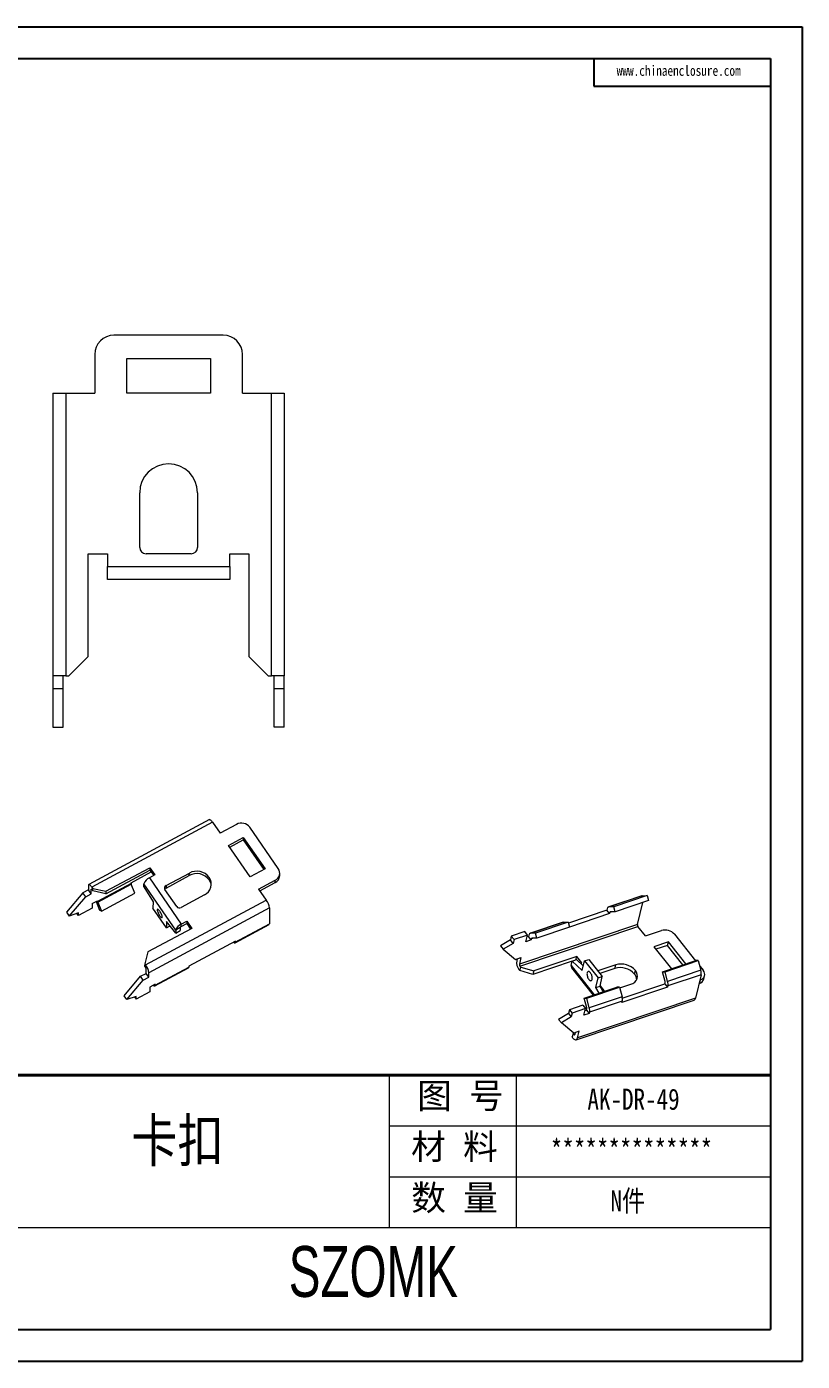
# Model space of a CAD drawing. Header units: inches. Extents: x 162 to 2102, y 1089 to 1379.
# Drawn here: x 1676 to 1736.4, y 1088.5 to 1192.3 of the extents above; entities that cross this region are included whole.
import ezdxf

# ---------------------------------------------------------------- set-up
doc = ezdxf.new("R2010")
doc.units = ezdxf.units.IN
doc.layers.add('文字', color=81, linetype='Continuous')
doc.layers.add('粗实线', color=7, linetype='Continuous', lineweight=30)
doc.layers.add('细实线', color=3, linetype='Continuous', lineweight=9)
doc.styles.get("Standard").update_dxf_attribs({"font": 'txt', "bigfont": 'gbcbig.shx'})
doc.styles.add('宋体', font='', dxfattribs={"width": 0.8, "height": 3.5})
doc.styles.add('长仿宋', font='', dxfattribs={"width": 0.7, "height": 4})
doc.styles.get('宋体').set_extended_font_data('SimSun')
doc.styles.get('长仿宋').set_extended_font_data('SimSun')

msp = doc.modelspace()

# ---------------------------------------------------------------- linework, layer by layer
for p, q in [((1589.523, 1192.336), (1736.36, 1192.336)), ((1736.36, 1192.336), (1736.36, 1088.511)), ((1593.323, 1189.864), (1733.888, 1189.864)), ((1720.155, 1189.864), (1720.155, 1187.718)), ((1733.888, 1189.864), (1733.888, 1090.983)), ((1720.155, 1187.718), (1733.888, 1187.718)), ((1593.323, 1090.983), (1733.888, 1090.983)), ((1589.523, 1088.511), (1736.36, 1088.511))]:
    msp.add_line(p, q)
at = {"color": 7, "linetype": 'Continuous', "lineweight": 15}
for p, q in [((1691.319, 1168.332), (1682.819, 1168.332)), ((1681.319, 1166.832), (1681.319, 1163.832)), ((1683.819, 1163.832), (1683.819, 1166.532)), ((1683.819, 1166.532), (1690.319, 1166.532)), ((1690.319, 1166.532), (1690.319, 1163.832)), ((1692.819, 1163.832), (1692.819, 1166.832)), ((1678.069, 1163.832), (1678.069, 1141.832)), ((1678.069, 1163.832), (1679.069, 1163.832)), ((1679.069, 1163.832), (1679.069, 1141.832)), ((1679.069, 1163.832), (1681.319, 1163.832)), ((1690.319, 1163.832), (1683.819, 1163.832)), ((1692.819, 1163.832), (1695.069, 1163.832)), ((1695.069, 1141.832), (1695.069, 1163.832)), ((1695.069, 1163.832), (1696.069, 1163.832)), ((1696.069, 1163.832), (1696.069, 1141.832)), ((1684.819, 1151.832), (1684.819, 1156.082)), ((1689.319, 1156.082), (1689.319, 1151.832)), ((1680.819, 1151.332), (1682.319, 1151.332)), ((1680.819, 1143.332), (1680.819, 1151.332)), ((1682.319, 1151.332), (1682.319, 1150.332)), ((1688.819, 1151.332), (1685.319, 1151.332)), ((1691.819, 1151.332), (1693.319, 1151.332)), ((1691.819, 1150.332), (1691.819, 1151.332)), ((1693.319, 1151.332), (1693.319, 1143.332)), ((1682.319, 1150.332), (1691.819, 1150.332)), ((1682.319, 1149.332), (1682.319, 1150.332)), ((1691.819, 1150.332), (1691.819, 1149.332)), ((1691.819, 1149.332), (1682.319, 1149.332)), ((1679.319, 1141.832), (1680.819, 1143.332)), ((1693.319, 1143.332), (1694.819, 1141.832)), ((1679.069, 1141.832), (1678.069, 1141.832)), ((1678.069, 1141.832), (1678.069, 1140.832)), ((1678.869, 1140.832), (1678.869, 1141.832)), ((1679.069, 1141.832), (1679.319, 1141.832)), ((1694.819, 1141.832), (1695.069, 1141.832)), ((1696.069, 1141.832), (1695.069, 1141.832)), ((1695.269, 1140.832), (1695.269, 1141.832)), ((1696.069, 1140.832), (1696.069, 1141.832)), ((1678.869, 1140.832), (1678.069, 1140.832)), ((1678.069, 1140.832), (1678.069, 1137.832)), ((1678.869, 1137.832), (1678.869, 1140.832)), ((1696.069, 1140.832), (1695.269, 1140.832)), ((1695.269, 1137.832), (1695.269, 1140.832)), ((1696.069, 1137.832), (1696.069, 1140.832)), ((1678.069, 1137.832), (1678.869, 1137.832)), ((1696.069, 1137.832), (1695.269, 1137.832)), ((1690.248, 1130.648), (1680.862, 1125.601)), ((1690.488, 1130.441), (1681.101, 1125.395)), ((1690.488, 1130.441), (1691.074, 1129.591)), ((1692.354, 1130.279), (1691.074, 1129.591)), ((1695.601, 1126.845), (1693.385, 1130.057)), ((1691.726, 1128.647), (1692.878, 1129.266)), ((1693.42, 1126.191), (1691.726, 1128.647)), ((1691.819, 1128.511), (1692.876, 1129.079)), ((1692.878, 1129.266), (1692.876, 1129.079)), ((1692.876, 1129.079), (1694.477, 1126.759)), ((1692.878, 1129.266), (1694.572, 1126.81)), ((1682.195, 1124.89), (1685.609, 1126.726)), ((1682.197, 1125.077), (1685.611, 1126.913)), ((1684.148, 1125.742), (1685.708, 1126.581)), ((1685.611, 1126.913), (1685.609, 1126.726)), ((1685.609, 1126.726), (1685.906, 1126.294)), ((1685.611, 1126.913), (1686.002, 1126.346)), ((1694.572, 1126.81), (1693.42, 1126.191)), ((1680.838, 1125.539), (1680.834, 1125.188)), ((1684.147, 1125.676), (1681.544, 1124.276)), ((1681.559, 1124.221), (1684.162, 1125.62)), ((1684.147, 1125.676), (1684.148, 1125.742)), ((1684.451, 1124.935), (1684.162, 1125.62)), ((1685.143, 1125.42), (1685.146, 1125.653)), ((1687.622, 1122.064), (1685.146, 1125.653)), ((1686.002, 1126.346), (1685.575, 1126.116)), ((1685.575, 1126.116), (1688.052, 1122.527)), ((1686.865, 1125.329), (1688.678, 1126.304)), ((1686.867, 1125.516), (1686.865, 1125.329)), ((1686.867, 1125.516), (1688.68, 1126.491)), ((1688.678, 1126.304), (1688.68, 1126.491)), ((1690.227, 1126.157), (1690.224, 1125.97)), ((1694.072, 1125.246), (1695.352, 1125.934)), ((1694.166, 1125.11), (1695.35, 1125.747)), ((1695.35, 1125.747), (1695.352, 1125.934)), ((1695.709, 1126.305), (1695.711, 1126.492)), ((1680.407, 1124.959), (1679.118, 1123.453)), ((1679.326, 1123.15), (1680.616, 1124.656)), ((1680.834, 1125.188), (1680.407, 1124.959)), ((1680.616, 1124.656), (1680.407, 1124.959)), ((1680.616, 1124.656), (1681.042, 1124.886)), ((1681.042, 1124.886), (1680.834, 1125.188)), ((1681.042, 1124.886), (1681.046, 1125.236)), ((1681.046, 1125.236), (1681.064, 1125.246)), ((1681.099, 1125.208), (1681.164, 1125.113)), ((1681.101, 1125.395), (1681.166, 1125.3)), ((1681.164, 1125.113), (1681.166, 1125.3)), ((1682.195, 1124.89), (1681.164, 1125.113)), ((1681.166, 1125.3), (1682.197, 1125.077)), ((1681.848, 1123.535), (1684.451, 1124.935)), ((1682.197, 1125.077), (1682.195, 1124.89)), ((1685.143, 1125.42), (1685.858, 1124.249)), ((1687.696, 1123.89), (1686.784, 1125.212)), ((1689.853, 1124.791), (1688.04, 1123.816)), ((1694.072, 1125.246), (1694.659, 1124.396)), ((1723.866, 1124.718), (1721.28, 1123.848)), ((1723.899, 1124.723), (1721.312, 1123.854)), ((1724.287, 1124.738), (1721.7, 1123.868)), ((1723.899, 1124.723), (1724.287, 1124.738)), ((1724.287, 1124.738), (1724.389, 1124.354)), ((1679.118, 1123.453), (1679.326, 1123.15)), ((1680.05, 1123.392), (1679.326, 1123.15)), ((1681.114, 1123.763), (1680.048, 1123.19)), ((1680.048, 1123.19), (1680.05, 1123.392)), ((1681.118, 1124.114), (1681.114, 1123.763)), ((1681.118, 1124.114), (1681.545, 1124.343)), ((1681.421, 1124.277), (1681.7, 1123.617)), ((1681.545, 1124.343), (1681.544, 1124.276)), ((1681.559, 1124.221), (1681.848, 1123.535)), ((1681.848, 1123.535), (1681.7, 1123.617)), ((1685.272, 1119.349), (1694.659, 1124.396)), ((1694.917, 1123.784), (1685.53, 1118.738)), ((1685.858, 1124.249), (1685.853, 1123.75)), ((1686.896, 1122.238), (1685.853, 1123.75)), ((1694.917, 1123.784), (1694.903, 1122.549)), ((1721.153, 1123.608), (1718.172, 1122.606)), ((1721.176, 1123.707), (1721.153, 1123.608)), ((1721.363, 1123.342), (1721.153, 1123.608)), ((1721.7, 1123.868), (1721.312, 1123.854)), ((1721.386, 1123.44), (1721.363, 1123.342)), ((1721.386, 1123.44), (1721.481, 1123.472)), ((1721.802, 1123.484), (1721.414, 1123.47)), ((1721.802, 1123.484), (1721.7, 1123.868)), ((1724.389, 1124.354), (1721.802, 1123.484)), ((1723.532, 1122.483), (1723.948, 1124.206)), ((1680.048, 1123.19), (1679.935, 1123.353)), ((1686.901, 1122.737), (1686.896, 1122.238)), ((1686.896, 1122.238), (1687.177, 1122.389)), ((1687.62, 1121.83), (1686.901, 1122.737)), ((1688.05, 1122.34), (1688.476, 1122.569)), ((1688.05, 1122.34), (1688.052, 1122.527)), ((1688.052, 1122.527), (1688.478, 1122.756)), ((1688.478, 1122.756), (1688.476, 1122.569)), ((1688.476, 1122.569), (1688.774, 1122.138)), ((1688.478, 1122.756), (1688.869, 1122.19)), ((1692.233, 1121.064), (1694.879, 1122.486)), ((1692.257, 1121.127), (1694.903, 1122.549)), ((1723.532, 1122.483), (1714.353, 1119.397)), ((1714.389, 1119.261), (1723.568, 1122.347)), ((1717.733, 1122.655), (1715.188, 1121.8)), ((1717.766, 1122.661), (1715.221, 1121.806)), ((1718.154, 1122.676), (1715.609, 1121.82)), ((1717.766, 1122.661), (1718.154, 1122.676)), ((1718.154, 1122.676), (1718.255, 1122.292)), ((1721.363, 1123.342), (1718.254, 1122.297)), ((1724.158, 1121.598), (1723.568, 1122.347)), ((1688.869, 1122.19), (1685.456, 1120.354)), ((1687.622, 1122.064), (1687.62, 1121.83)), ((1687.62, 1121.83), (1687.961, 1122.014)), ((1687.964, 1122.247), (1687.622, 1122.064)), ((1687.964, 1122.247), (1687.961, 1122.014)), ((1713.726, 1121.587), (1713.654, 1121.288)), ((1714.769, 1121.938), (1713.726, 1121.587)), ((1713.936, 1121.321), (1713.726, 1121.587)), ((1713.936, 1121.321), (1713.864, 1121.022)), ((1714.979, 1121.672), (1713.936, 1121.321)), ((1714.979, 1121.672), (1714.769, 1121.938)), ((1714.854, 1121.153), (1714.979, 1121.672)), ((1715.061, 1121.56), (1714.942, 1121.52)), ((1715.085, 1121.659), (1715.061, 1121.56)), ((1715.271, 1121.294), (1715.061, 1121.56)), ((1715.609, 1121.82), (1715.221, 1121.806)), ((1715.295, 1121.392), (1715.271, 1121.294)), ((1715.295, 1121.392), (1715.39, 1121.424)), ((1715.71, 1121.436), (1715.322, 1121.422)), ((1715.71, 1121.436), (1715.609, 1121.82)), ((1718.255, 1122.292), (1715.71, 1121.436)), ((1724.158, 1121.598), (1725.41, 1122.019)), ((1726.43, 1121.73), (1728.053, 1119.673)), ((1685.456, 1120.354), (1685.207, 1119.444)), ((1692.258, 1121.194), (1688.632, 1119.244)), ((1692.106, 1121.112), (1692.179, 1121.072)), ((1692.257, 1121.127), (1692.258, 1121.194)), ((1713.654, 1121.288), (1712.892, 1120.83)), ((1712.892, 1120.83), (1713.102, 1120.564)), ((1713.864, 1121.022), (1713.102, 1120.564)), ((1713.102, 1120.564), (1714.061, 1119.775)), ((1713.864, 1121.022), (1713.654, 1121.288)), ((1715.271, 1121.294), (1714.854, 1121.153)), ((1725.941, 1121.145), (1724.815, 1120.766)), ((1724.815, 1120.766), (1726.175, 1119.042)), ((1725.875, 1120.868), (1724.973, 1120.565)), ((1725.875, 1120.868), (1725.941, 1121.145)), ((1727.076, 1119.345), (1725.875, 1120.868)), ((1727.302, 1119.42), (1725.941, 1121.145)), ((1685.207, 1119.444), (1685.205, 1119.257)), ((1685.205, 1119.257), (1685.27, 1119.162)), ((1685.207, 1119.444), (1685.272, 1119.349)), ((1688.632, 1119.244), (1688.631, 1119.177)), ((1714.061, 1119.775), (1714.478, 1119.915)), ((1714.179, 1119.815), (1714.143, 1119.663)), ((1714.478, 1119.915), (1714.353, 1119.397)), ((1714.454, 1119.178), (1714.389, 1119.261)), ((1718.471, 1119.642), (1715.407, 1118.612)), ((1718.812, 1120.011), (1715.474, 1118.889)), ((1718.388, 1119.3), (1718.471, 1119.646)), ((1718.388, 1119.3), (1720.182, 1117.027)), ((1718.471, 1119.646), (1718.805, 1119.758)), ((1718.471, 1119.646), (1719.241, 1118.926)), ((1718.746, 1119.738), (1718.812, 1120.011)), ((1718.805, 1119.758), (1719.324, 1119.272)), ((1719.206, 1119.512), (1718.812, 1120.011)), ((1719.105, 1119.478), (1719.206, 1119.512)), ((1719.241, 1118.926), (1719.419, 1119.664)), ((1719.419, 1119.664), (1719.753, 1119.776)), ((1719.419, 1119.664), (1720.469, 1118.333)), ((1719.753, 1119.776), (1720.803, 1118.445)), ((1721.844, 1119.346), (1720.46, 1118.88)), ((1721.777, 1119.069), (1721.844, 1119.346)), ((1725.488, 1118.811), (1728.075, 1119.681)), ((1725.684, 1118.818), (1728.271, 1119.688)), ((1728.271, 1119.688), (1728.075, 1119.681)), ((1728.271, 1119.688), (1728.472, 1118.927)), ((1728.387, 1119.249), (1728.662, 1118.901)), ((1683.602, 1116.954), (1684.891, 1118.46)), ((1684.891, 1118.46), (1685.318, 1118.689)), ((1685.1, 1118.158), (1684.891, 1118.46)), ((1685.1, 1118.158), (1685.526, 1118.387)), ((1685.318, 1118.689), (1685.322, 1119.04)), ((1685.526, 1118.387), (1685.318, 1118.689)), ((1685.526, 1118.387), (1685.53, 1118.738)), ((1686.004, 1117.715), (1688.607, 1119.114)), ((1686.028, 1117.778), (1688.631, 1119.177)), ((1714.388, 1118.901), (1714.322, 1118.984)), ((1714.388, 1118.901), (1714.454, 1119.178)), ((1715.407, 1118.612), (1714.388, 1118.901)), ((1714.454, 1119.178), (1715.474, 1118.889)), ((1715.474, 1118.889), (1715.407, 1118.612)), ((1718.413, 1119.131), (1720.096, 1116.998)), ((1720.291, 1117.595), (1720.469, 1118.333)), ((1720.469, 1118.333), (1720.803, 1118.445)), ((1721.777, 1119.069), (1720.618, 1118.68)), ((1720.625, 1117.707), (1720.803, 1118.445)), ((1723.307, 1118.636), (1723.374, 1118.913)), ((1725.488, 1118.811), (1725.684, 1118.818)), ((1725.689, 1118.05), (1725.488, 1118.811)), ((1725.885, 1118.057), (1725.684, 1118.818)), ((1728.472, 1118.927), (1725.885, 1118.057)), ((1728.49, 1118.585), (1725.903, 1117.715)), ((1728.49, 1118.585), (1728.048, 1116.758)), ((1728.363, 1117.915), (1728.43, 1118.191)), ((1728.43, 1118.191), (1728.391, 1118.178)), ((1728.698, 1118.238), (1728.765, 1118.514)), ((1683.81, 1116.652), (1685.1, 1118.158)), ((1685.598, 1117.264), (1684.532, 1116.691)), ((1685.602, 1117.615), (1685.598, 1117.264)), ((1686.029, 1117.844), (1685.602, 1117.615)), ((1685.877, 1117.763), (1685.95, 1117.723)), ((1686.028, 1117.778), (1686.029, 1117.844)), ((1719.397, 1116.763), (1721.942, 1117.618)), ((1719.593, 1116.77), (1722.138, 1117.626)), ((1720.291, 1117.595), (1720.625, 1117.707)), ((1720.559, 1117.154), (1720.291, 1117.595)), ((1720.893, 1117.266), (1720.625, 1117.707)), ((1720.626, 1117.711), (1720.912, 1117.348)), ((1722.138, 1117.626), (1721.942, 1117.618)), ((1722.138, 1117.626), (1722.339, 1116.865)), ((1722.156, 1117.556), (1723.026, 1117.848)), ((1725.879, 1117.616), (1722.333, 1116.424)), ((1722.359, 1116.77), (1725.669, 1117.883)), ((1725.669, 1117.883), (1725.693, 1117.982)), ((1725.669, 1117.883), (1725.879, 1117.616)), ((1725.903, 1117.715), (1725.879, 1117.616)), ((1728.363, 1117.915), (1728.325, 1117.902)), ((1683.81, 1116.652), (1683.602, 1116.954)), ((1684.534, 1116.893), (1683.81, 1116.652)), ((1684.419, 1116.855), (1684.532, 1116.691)), ((1684.532, 1116.691), (1684.534, 1116.893)), ((1719.286, 1116.213), (1718.242, 1115.862)), ((1718.766, 1113.53), (1727.945, 1116.617)), ((1728.048, 1116.758), (1718.869, 1113.671)), ((1719.286, 1116.213), (1719.496, 1115.947)), ((1719.397, 1116.763), (1719.593, 1116.77)), ((1719.598, 1116.002), (1719.397, 1116.763)), ((1719.794, 1116.009), (1719.593, 1116.77)), ((1722.339, 1116.865), (1719.794, 1116.009)), ((1722.356, 1116.523), (1719.811, 1115.667)), ((1722.333, 1116.424), (1722.356, 1116.523)), ((1718.17, 1115.563), (1717.408, 1115.105)), ((1717.618, 1114.839), (1717.408, 1115.105)), ((1718.38, 1115.297), (1717.618, 1114.839)), ((1718.242, 1115.862), (1718.17, 1115.563)), ((1718.17, 1115.563), (1718.38, 1115.297)), ((1718.242, 1115.862), (1718.453, 1115.596)), ((1718.453, 1115.596), (1718.38, 1115.297)), ((1719.496, 1115.947), (1718.453, 1115.596)), ((1719.37, 1115.428), (1719.496, 1115.947)), ((1719.788, 1115.568), (1719.37, 1115.428)), ((1719.459, 1115.795), (1719.577, 1115.835)), ((1719.577, 1115.835), (1719.601, 1115.933)), ((1719.577, 1115.835), (1719.788, 1115.568)), ((1719.811, 1115.667), (1719.788, 1115.568)), ((1718.577, 1114.05), (1717.618, 1114.839)), ((1718.544, 1114.077), (1718.524, 1114.018)), ((1718.995, 1114.19), (1718.577, 1114.05)), ((1718.696, 1114.09), (1718.659, 1113.938)), ((1718.869, 1113.671), (1718.995, 1114.19)), ((1718.524, 1114.018), (1718.458, 1113.742)), ((1718.523, 1113.659), (1718.458, 1113.742)), ((1718.59, 1113.935), (1718.524, 1114.018)), ((1718.665, 1113.96), (1718.59, 1113.935))]:
    msp.add_line(p, q, dxfattribs=at)
at = {"color": 7, "linetype": 'Continuous', "lineweight": 15, "flags": 128}
for points in [[(1690.248, 1130.648), (1690.261, 1130.652), (1690.287, 1130.647), (1690.319, 1130.629), (1690.357, 1130.599), (1690.398, 1130.556), (1690.442, 1130.503), (1690.488, 1130.441)], [(1681.101, 1125.395), (1681.056, 1125.457), (1681.012, 1125.51), (1680.971, 1125.552), (1680.933, 1125.583), (1680.901, 1125.6), (1680.874, 1125.605), (1680.855, 1125.596), (1680.842, 1125.573), (1680.838, 1125.539)], [(1681.099, 1125.208), (1681.089, 1125.221), (1681.079, 1125.233), (1681.07, 1125.242), (1681.062, 1125.247), (1681.056, 1125.25), (1681.051, 1125.249), (1681.048, 1125.244), (1681.046, 1125.236)], [(1723.866, 1124.718), (1723.876, 1124.72), (1723.899, 1124.723)], [(1686.38, 1123.52), (1686.344, 1123.569), (1686.309, 1123.61), (1686.277, 1123.643), (1686.248, 1123.665), (1686.223, 1123.676), (1686.204, 1123.676), (1686.191, 1123.665), (1686.184, 1123.643), (1686.183, 1123.61), (1686.19, 1123.569), (1686.202, 1123.52), (1686.221, 1123.465), (1686.245, 1123.406), (1686.274, 1123.345), (1686.306, 1123.283), (1686.34, 1123.224), (1686.376, 1123.169), (1686.412, 1123.12), (1686.447, 1123.079), (1686.479, 1123.046), (1686.508, 1123.024), (1686.533, 1123.013), (1686.552, 1123.013), (1686.566, 1123.024), (1686.573, 1123.046), (1686.573, 1123.078), (1686.567, 1123.12), (1686.554, 1123.169), (1686.535, 1123.224), (1686.511, 1123.283), (1686.483, 1123.344), (1686.451, 1123.406), (1686.416, 1123.465), (1686.38, 1123.52)], [(1717.733, 1122.655), (1717.743, 1122.658), (1717.766, 1122.661)], [(1692.179, 1121.072), (1692.196, 1121.064), (1692.212, 1121.061), (1692.225, 1121.061), (1692.236, 1121.066), (1692.245, 1121.075), (1692.252, 1121.088), (1692.256, 1121.106), (1692.257, 1121.127)], [(1719.756, 1118.221), (1719.794, 1118.179), (1719.832, 1118.148), (1719.869, 1118.128), (1719.905, 1118.12), (1719.938, 1118.124), (1719.967, 1118.141), (1719.991, 1118.169), (1720.009, 1118.207), (1720.021, 1118.255), (1720.026, 1118.311), (1720.023, 1118.372), (1720.014, 1118.437), (1719.998, 1118.503), (1719.976, 1118.569), (1719.949, 1118.631), (1719.917, 1118.689), (1719.882, 1118.739), (1719.844, 1118.781), (1719.806, 1118.812), (1719.769, 1118.832), (1719.733, 1118.84), (1719.7, 1118.835), (1719.671, 1118.819), (1719.647, 1118.791), (1719.629, 1118.752), (1719.617, 1118.705), (1719.612, 1118.649), (1719.615, 1118.588), (1719.624, 1118.523), (1719.64, 1118.456), (1719.662, 1118.391), (1719.689, 1118.328), (1719.721, 1118.271), (1719.756, 1118.221)], [(1685.95, 1117.723), (1685.967, 1117.715), (1685.983, 1117.711), (1685.996, 1117.712), (1686.007, 1117.717), (1686.016, 1117.726), (1686.023, 1117.739), (1686.027, 1117.756), (1686.028, 1117.778)], [(1720.974, 1117.293), (1720.942, 1117.317), (1720.912, 1117.348)], [(1718.523, 1113.659), (1718.57, 1113.606), (1718.618, 1113.566), (1718.666, 1113.538), (1718.712, 1113.525), (1718.754, 1113.527), (1718.792, 1113.543), (1718.825, 1113.573), (1718.851, 1113.616), (1718.869, 1113.671)], [(1718.59, 1113.935), (1718.601, 1113.923), (1718.611, 1113.915), (1718.622, 1113.91), (1718.632, 1113.908), (1718.641, 1113.911), (1718.649, 1113.916), (1718.655, 1113.925), (1718.659, 1113.938)]]:
    msp.add_lwpolyline(points, dxfattribs=at)
at = {"color": 7, "linetype": 'Continuous', "lineweight": 15}
for centre, radius, start, end in [((1682.819, 1166.832), 1.5, 90, 180), ((1691.319, 1166.832), 1.5, 0, 90), ((1687.069, 1156.082), 2.25, 90, 180), ((1687.069, 1156.082), 2.25, 0, 90), ((1685.319, 1151.832), 0.5, 180, 270), ((1688.819, 1151.832), 0.5, 270, 0), ((1692.741, 1129.572), 0.806, 36.97049, 118.65707), ((1689.261, 1125.431), 1.208, 36.91161, 118.71594), ((1695.086, 1126.496), 0.622, 295.35931, 34.06892), ((1684.305, 1125.689), 0.158, 184.71001, 205.49442), ((1685.876, 1125.406), 0.771, 113.00002, 161.33461), ((1686.956, 1125.329), 0.207, 115.35931, 214.06892), ((1689.258, 1125.244), 1.208, 36.91161, 118.71594), ((1689.452, 1125.634), 0.934, 295.43837, 33.98986), ((1689.471, 1125.444), 0.919, 5.65692, 34.93256), ((1695.06, 1126.328), 0.649, 296.52903, 357.98617), ((1686.973, 1125.123), 0.232, 117.68767, 150.93395), ((1681.702, 1124.289), 0.158, 184.71001, 205.49442), ((1687.911, 1124.052), 0.269, 216.97049, 298.65707), ((1693.576, 1123.579), 1.356, 8.71317, 37.03737), ((1721.338, 1123.694), 0.162, 99.12211, 175.33322), ((1721.419, 1123.438), 0.0324, 99.12211, 175.33322), ((1688.336, 1121.833), 0.75, 112.26272, 162.07191), ((1694.839, 1122.537), 0.0642, 307.62226, 10.52989), ((1723.709, 1122.457), 0.179, 171.69383, 217.87044), ((1688.109, 1122.199), 0.153, 112.73638, 161.59825), ((1715.247, 1121.645), 0.162, 99.12211, 175.33322), ((1715.327, 1121.39), 0.0324, 99.12211, 175.33322), ((1725.697, 1121.088), 0.974, 41.23796, 107.12882), ((1684.158, 1118.519), 1.39, 9.05978, 36.69077), ((1715.026, 1119.533), 0.893, 171.64794, 217.91633), ((1714.53, 1119.371), 0.179, 171.69383, 217.87044), ((1718.568, 1119.24), 0.19, 161.52928, 215.04021), ((1722.276, 1117.955), 1.456, 41.10654, 107.26023), ((1685.049, 1118.997), 0.276, 8.97497, 36.77557), ((1688.568, 1119.165), 0.0642, 307.62226, 10.52989), ((1722.209, 1117.679), 1.456, 41.10654, 107.26023), ((1722.885, 1118.483), 0.65, 282.45312, 41.34829), ((1722.74, 1118.164), 0.738, 2.74508, 39.83068), ((1728.236, 1118.381), 0.484, 285.17667, 342.7379), ((1728.339, 1118.614), 0.432, 282.12365, 41.67775), ((1727.773, 1118.719), 0.729, 349.41136, 16.56538), ((1725.549, 1118.008), 0.146, 349.41136, 16.56538), ((1725.186, 1117.849), 0.729, 349.41136, 16.56538), ((1721.64, 1116.657), 0.729, 349.41136, 16.56538), ((1727.871, 1116.779), 0.179, 294.52955, 353.07648), ((1719.458, 1115.96), 0.146, 349.41136, 16.56538), ((1719.095, 1115.801), 0.729, 349.41136, 16.56538)]:
    msp.add_arc(centre, radius, start, end, dxfattribs=at)
at = {"layer": '粗实线', "color": 7, "lineweight": 40}
msp.add_line((1733.888, 1110.759), (1674.56, 1110.759), dxfattribs=at)
at = {"layer": '细实线', "color": 7}
for p, q in [((1704.224, 1110.759), (1704.224, 1098.894)), ((1714.112, 1110.759), (1714.112, 1098.977)), ((1733.888, 1106.804), (1704.224, 1106.804)), ((1733.888, 1102.849), (1704.224, 1102.849)), ((1733.888, 1098.894), (1644.896, 1098.894))]:
    msp.add_line(p, q, dxfattribs=at)

# ---------------------------------------------------------------- texts
at = {"layer": '文字', "color": 0, "attachment_point": 1, "style": '宋体'}
for s, insert, char_height, width in [('www.chinaenclosure.com', (1721.924, 1189.32), 0.80569, 14.15522), ('{\\H1.111x;AK-DR-49}', (1719.646, 1109.726), 1.4832, 17.14751), ('卡扣', (1684.161, 1107.345), 3.296, 42.1383), ('{\\H1.111x;**************}', (1716.793, 1105.771), 1.4832, 17.14751), ('{\\H1.111x;N件}', (1721.44, 1101.816), 1.4832, 17.14751)]:
    msp.add_mtext(s, dxfattribs=dict(at, insert=insert, char_height=char_height, width=width))
at = {"layer": '粗实线', "insert": (1696.41, 1097.477), "char_height": 3.95521, "width": 44.35379, "attachment_point": 1, "style": '长仿宋'}
msp.add_mtext('{\\fSTXinwei|b0|i0|c134|p2;SZOMK}', dxfattribs=at)
at = {"layer": '细实线', "color": 7, "char_height": 1.97761, "attachment_point": 1}
for s, insert, width in [('{\\fSimSun|b0|i0|c134|p54;图 号}', (1706.399, 1110.159), 9.88803), ('{\\fSimSun|b0|i0|c134|p54;材 料   }', (1705.93, 1106.204), 9.88803), ('{\\fSimSun|b0|i0|c134|p54;数 量}', (1705.94, 1102.229), 8.93507)]:
    msp.add_mtext(s, dxfattribs=dict(at, insert=insert, width=width))

doc.saveas('drawing.dxf')
